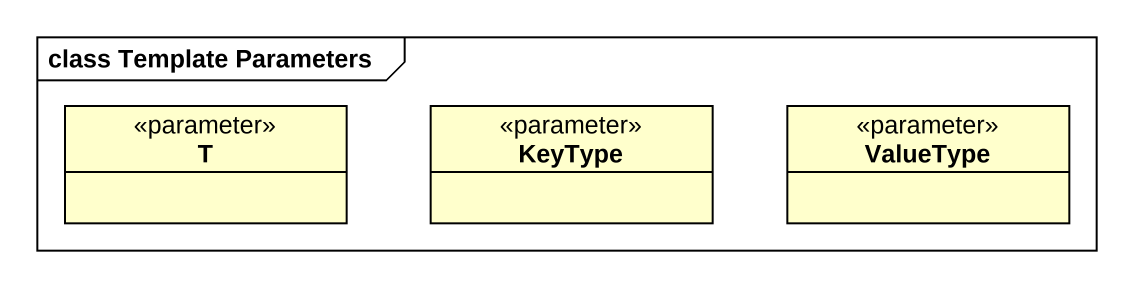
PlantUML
@startuml
mainframe class Template Parameters
hide circle
hide empty members
class T <<parameter>>
class KeyType <<parameter>>
class ValueType <<parameter>>
@enduml
